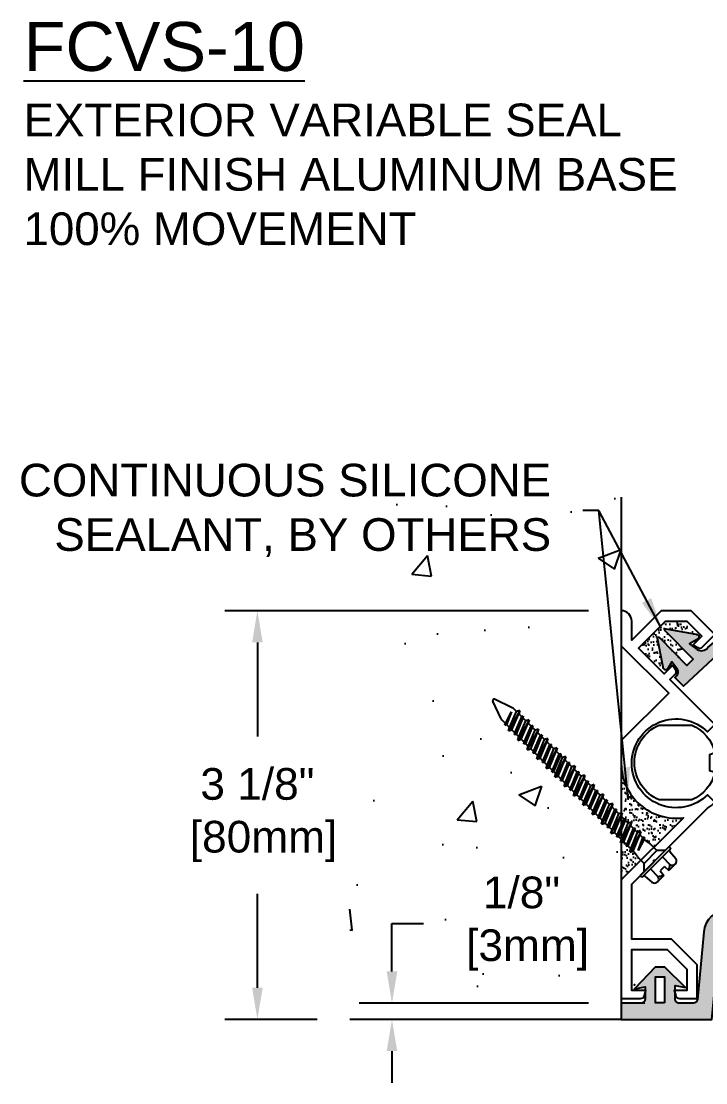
# Model space of a CAD drawing. Header units: inches. Extents: x -1.3 to 17.8, y 0.7 to 9.3.
# Drawn here: x -1.32 to 3.92, y 1.21 to 9.34 of the extents above; entities that cross this region are included whole.
import ezdxf

# ---------------------------------------------------------------- set-up
doc = ezdxf.new("R2010")
doc.units = ezdxf.units.IN
doc.header["$MEASUREMENT"] = 0
for name, color, linetype in [('Anchors', 4, 'Continuous'), ('Conditions', 1, 'Continuous'), ('Dimensions', 3, 'Continuous'), ('Fillers', 2, 'Continuous'), ('Metals', 7, 'Continuous'), ('Text', 2, 'Continuous')]:
    doc.layers.add(name, color=color, linetype=linetype)
doc.styles.add('Arial', font='arial.ttf')
doc.dimstyles.new('Arial', dxfattribs={"dimtxt": 0.2425, "dimasz": 0.2425, "dimexe": 0.25, "dimexo": 0.25, "dimgap": 0.2425, "dimtad": 0, "dimtih": 1, "dimtoh": 1, "dimdec": 4, "dimzin": 0, "dimdsep": 46, "dimlunit": 4, "dimtxsty": 'Arial', "dimcen": 0.09, "dimadec": 0, "dimazin": 0, "dimtfac": 1, "dimtdec": 4, "dimtofl": 0, "dimtmove": 0, "dimatfit": 3, "dimfxl": 0, "dimfrac": 2, "dimtolj": 1, "dimtzin": 0, "dimarcsym": 0})

# ---------------------------------------------------------------- blocks, each defined once
blk = doc.blocks.new('*D3')
at = {"layer": 'Defpoints', "color": 0}
for p in [(3.2724, 1.8198), (1.5168, 1.6948), (3.2724, 1.6948)]:
    blk.add_point(p, dxfattribs=at)
at = {"layer": 'Dimensions', "color": 0, "lineweight": -2}
for p, q in [((1.5168, 2.0623), (1.5168, 2.4289)), ((1.5168, 2.4289), (1.7593, 2.4289)), ((3.0224, 1.8198), (1.2668, 1.8198)), ((3.0224, 1.6948), (1.2668, 1.6948)), ((1.5168, 1.4523), (1.5168, 1.2098))]:
    blk.add_line(p, q, dxfattribs=at)
at = {"layer": 'Dimensions', "color": 0}
for points in [[(1.4764, 2.0623), (1.5572, 2.0623), (1.5168, 1.8198)], [(1.4764, 1.4523), (1.5572, 1.4523), (1.5168, 1.6948)]]:
    blk.add_solid(points, dxfattribs=at)
at = {"layer": 'Dimensions', "color": 0, "insert": (2.5084, 2.4289), "char_height": 0.2425, "attachment_point": 5, "style": 'Arial'}
blk.add_mtext('\\A1;1/8"\\P [3mm]', dxfattribs=at)
blk = doc.blocks.new('*D4')
at = {"layer": 'Defpoints', "color": 0}
for p in [(3.2724, 4.8248), (0.4865, 1.6948), (1.1949, 1.6948)]:
    blk.add_point(p, dxfattribs=at)
at = {"layer": 'Dimensions', "color": 0, "lineweight": -2}
for p, q in [((3.0224, 4.8248), (0.2365, 4.8248)), ((0.4865, 4.5823), (0.4865, 3.8618)), ((0.4865, 1.9373), (0.4865, 2.6577)), ((0.9449, 1.6948), (0.2365, 1.6948))]:
    blk.add_line(p, q, dxfattribs=at)
at = {"layer": 'Dimensions', "color": 0}
for points in [[(0.4461, 4.5823), (0.527, 4.5823), (0.4865, 4.8248)], [(0.4461, 1.9373), (0.527, 1.9373), (0.4865, 1.6948)]]:
    blk.add_solid(points, dxfattribs=at)
at = {"layer": 'Dimensions', "color": 0, "insert": (0.4865, 3.2598), "char_height": 0.2425, "attachment_point": 5, "style": 'Arial'}
blk.add_mtext('\\A1;3 1/8"\\P [80mm]', dxfattribs=at)
blk = doc.blocks.new('RAL5')
blk.add_lwpolyline([(0.7175, 2.0978), (0.3724, 2.4429), (0.411, 2.4815, 0.339454), (0.416, 2.5189), (0.3958, 2.5539), (0.3286, 2.4867), (0.1314, 2.6839), (0.3376, 2.89), (0.5023, 2.89), (0.6171, 2.7752), (0.5499, 2.708), (0.5849, 2.6878, 0.339454), (0.6223, 2.6928), (0.7175, 2.788), (0.5355, 2.97), (0.3044, 2.97), (0.08, 2.7456), (0.08, 2.8905, 0.414214), (0.0005, 2.97), (0, 2.97), (0, 2.7022), (0.3634, 2.3388), (0, 1.9755), (0, 1.7977, 0.450829), (0.4753, 1.385), (0, 0.9098), (0, 0), (0.1476, 0, 0.339454), (0.1775, 0.023), (0.188, 0.062), (0.08, 0.062), (0.08, 0.375), (0.3503, 0.375), (0.501, 0.2243), (0.501, 0.062), (0.406, 0.062), (0.4165, 0.023, 0.339454), (0.4464, 0), (0.581, 0), (0.581, 0.2575), (0.3835, 0.455), (0.08, 0.455), (0.08, 0.8766), (0.2486, 1.0452), (0.2486, 1.0594), (0.2628, 1.0594), (0.6603, 1.4569, 0.044547), (0.7175, 1.5049), (0.6608, 1.5614, -2.420133), (0.6608, 2.0414), (0.7175, 2.0978)], format="xyb")
at = {"color": 0, "linetype": 'ByBlock'}
blk.add_point((0.102, 0.105), dxfattribs=at)
blk.add_point((0.102, 0.105), dxfattribs=at)
blk.add_point((0.102, 0.105), dxfattribs=at)
blk = doc.blocks.new('Th316134')
for p, q in [((-0.0968, 1.8775), (-0.0272, 1.8775)), ((-0.0233, 1.8325), (-0.0272, 1.8775)), ((0.0232, 1.8325), (0.0272, 1.8775)), ((0.0272, 1.8775), (0.0967, 1.8775)), ((-0.1352, 1.779), (-0.129, 1.8501)), ((-0.0645, 1.7688), (-0.0645, 1.8501)), ((-0.0233, 1.8325), (0.0232, 1.8325)), ((0.0645, 1.7688), (0.0645, 1.8501)), ((0.1352, 1.779), (0.129, 1.8501)), ((-0.1568, 1.75), (-0.1568, 1.7688)), ((-0.1568, 1.7688), (0.1567, 1.7688)), ((-0.1568, 1.75), (0.1567, 1.75)), ((-0.1148, 1.75), (-0.0698, 1.705)), ((0.1148, 1.75), (0.0697, 1.705)), ((0.1567, 1.7688), (0.1567, 1.75)), ((-0.0698, 1.705), (-0.0698, 1.6379)), ((-0.0698, 1.705), (0.0697, 1.705)), ((-0.0687, 1.6283), (-0.0633, 1.6023)), ((0.0687, 1.6283), (0.0633, 1.6023)), ((0.0697, 1.705), (0.0697, 1.6379)), ((-0.0863, 1.5156), (0.0862, 1.5664)), ((-0.0737, 1.5664), (0.0321, 1.6029)), ((-0.0737, 1.5664), (-0.0623, 1.5726)), ((-0.0737, 1.5664), (-0.0623, 1.5602)), ((-0.0623, 1.5726), (0.0321, 1.6029)), ((0.0321, 1.6029), (-0.0623, 1.5602)), ((-0.0623, 1.5927), (-0.0623, 1.5726)), ((0.0623, 1.5793), (-0.0623, 1.5285)), ((-0.0623, 1.5602), (-0.0623, 1.5285)), ((0.0623, 1.5535), (-0.0623, 1.5027)), ((0.0623, 1.5927), (0.0623, 1.5793)), ((0.0862, 1.5664), (0.0623, 1.5793)), ((0.0862, 1.5664), (0.0623, 1.5535)), ((0.0623, 1.5535), (0.0623, 1.5218)), ((-0.0863, 1.5156), (-0.0623, 1.5285)), ((-0.0863, 1.5156), (-0.0623, 1.5027)), ((-0.0863, 1.4141), (0.0862, 1.4648)), ((-0.0737, 1.4648), (0.0737, 1.5156)), ((-0.0737, 1.4648), (-0.0623, 1.471)), ((-0.0737, 1.4648), (-0.0623, 1.4587)), ((-0.0623, 1.471), (0.0623, 1.5218)), ((0.0623, 1.5095), (-0.0623, 1.4587)), ((-0.0623, 1.5027), (-0.0623, 1.471)), ((0.0623, 1.4778), (-0.0623, 1.427)), ((0.0737, 1.5156), (0.0623, 1.5218)), ((0.0737, 1.5156), (0.0623, 1.5095)), ((0.0623, 1.5095), (0.0623, 1.4778)), ((0.0862, 1.4648), (0.0623, 1.4778)), ((0.0862, 1.4648), (0.0623, 1.4519)), ((-0.0863, 1.4141), (-0.0623, 1.427)), ((-0.0863, 1.4141), (-0.0623, 1.4011)), ((-0.0737, 1.3633), (0.0737, 1.4141)), ((-0.0623, 1.4587), (-0.0623, 1.427)), ((0.0623, 1.4519), (-0.0623, 1.4011)), ((-0.0623, 1.3694), (0.0623, 1.4202)), ((0.0623, 1.4079), (-0.0623, 1.3571)), ((-0.0623, 1.4011), (-0.0623, 1.3694)), ((0.0623, 1.4519), (0.0623, 1.4202)), ((0.0737, 1.4141), (0.0623, 1.4202)), ((0.0737, 1.4141), (0.0623, 1.4079)), ((0.0623, 1.4079), (0.0623, 1.3762)), ((-0.0863, 1.3125), (0.0862, 1.3633)), ((-0.0863, 1.3125), (-0.0623, 1.3254)), ((-0.0863, 1.3125), (-0.0623, 1.2996)), ((-0.0737, 1.3633), (-0.0623, 1.3694)), ((-0.0737, 1.3633), (-0.0623, 1.3571)), ((-0.0737, 1.2617), (0.0737, 1.3125)), ((0.0623, 1.3762), (-0.0623, 1.3254)), ((-0.0623, 1.3571), (-0.0623, 1.3254)), ((0.0623, 1.3504), (-0.0623, 1.2996)), ((-0.0623, 1.2679), (0.0623, 1.3187)), ((0.0623, 1.3063), (-0.0623, 1.2556)), ((0.0862, 1.3633), (0.0623, 1.3762)), ((0.0862, 1.3633), (0.0623, 1.3504)), ((0.0623, 1.3504), (0.0623, 1.3187)), ((0.0737, 1.3125), (0.0623, 1.3187)), ((0.0737, 1.3125), (0.0623, 1.3063)), ((0.0623, 1.3063), (0.0623, 1.2746)), ((-0.0863, 1.2109), (0.0862, 1.2617)), ((-0.0863, 1.2109), (-0.0623, 1.2239)), ((-0.0737, 1.2617), (-0.0623, 1.2679)), ((-0.0737, 1.2617), (-0.0623, 1.2556)), ((-0.0623, 1.2996), (-0.0623, 1.2679)), ((0.0623, 1.2746), (-0.0623, 1.2239)), ((-0.0623, 1.2556), (-0.0623, 1.2239)), ((0.0623, 1.2488), (-0.0623, 1.198)), ((0.0862, 1.2617), (0.0623, 1.2746)), ((0.0862, 1.2617), (0.0623, 1.2488)), ((0.0623, 1.2488), (0.0623, 1.2171)), ((-0.0863, 1.2109), (-0.0623, 1.198)), ((-0.0863, 1.1094), (0.0862, 1.1602)), ((-0.0737, 1.1602), (0.0737, 1.2109)), ((-0.0737, 1.1602), (-0.0623, 1.1663)), ((-0.0737, 1.1602), (-0.0623, 1.154)), ((-0.0623, 1.1663), (0.0623, 1.2171)), ((0.0623, 1.2048), (-0.0623, 1.154)), ((-0.0623, 1.198), (-0.0623, 1.1663)), ((0.0623, 1.1731), (-0.0623, 1.1223)), ((-0.0623, 1.154), (-0.0623, 1.1223)), ((0.0623, 1.1472), (-0.0623, 1.0965)), ((0.0737, 1.2109), (0.0623, 1.2171)), ((0.0737, 1.2109), (0.0623, 1.2048)), ((0.0623, 1.2048), (0.0623, 1.1731)), ((0.0862, 1.1602), (0.0623, 1.1731)), ((0.0862, 1.1602), (0.0623, 1.1472)), ((0.0623, 1.1472), (0.0623, 1.1155)), ((-0.0863, 1.1094), (-0.0623, 1.1223)), ((-0.0863, 1.1094), (-0.0623, 1.0965)), ((-0.0863, 1.0078), (0.0862, 1.0586)), ((-0.0737, 1.0586), (0.0737, 1.1094)), ((-0.0737, 1.0586), (-0.0623, 1.0648)), ((-0.0737, 1.0586), (-0.0623, 1.0524)), ((-0.0623, 1.0648), (0.0623, 1.1155)), ((0.0623, 1.1032), (-0.0623, 1.0524)), ((-0.0623, 1.0965), (-0.0623, 1.0648)), ((0.0623, 1.0715), (-0.0623, 1.0207)), ((0.0737, 1.1094), (0.0623, 1.1155)), ((0.0737, 1.1094), (0.0623, 1.1032)), ((0.0623, 1.1032), (0.0623, 1.0715)), ((0.0862, 1.0586), (0.0623, 1.0715)), ((0.0862, 1.0586), (0.0623, 1.0457)), ((-0.0863, 1.0078), (-0.0623, 1.0207)), ((-0.0863, 1.0078), (-0.0623, 0.9949)), ((-0.0737, 0.957), (0.0737, 1.0078)), ((-0.0623, 1.0524), (-0.0623, 1.0207)), ((0.0623, 1.0457), (-0.0623, 0.9949)), ((-0.0623, 0.9632), (0.0623, 1.014)), ((0.0623, 1.0016), (-0.0623, 0.9509)), ((-0.0623, 0.9949), (-0.0623, 0.9632)), ((0.0623, 1.0457), (0.0623, 1.014)), ((0.0737, 1.0078), (0.0623, 1.014)), ((0.0737, 1.0078), (0.0623, 1.0016)), ((0.0623, 1.0016), (0.0623, 0.97)), ((-0.0863, 0.9063), (0.0862, 0.957)), ((-0.0863, 0.9063), (-0.0623, 0.9192)), ((-0.0863, 0.9063), (-0.0623, 0.8933)), ((-0.0737, 0.957), (-0.0623, 0.9632)), ((-0.0737, 0.957), (-0.0623, 0.9509)), ((-0.0737, 0.8555), (0.0737, 0.9063)), ((0.0623, 0.97), (-0.0623, 0.9192)), ((-0.0623, 0.9509), (-0.0623, 0.9192)), ((0.0623, 0.9441), (-0.0623, 0.8933)), ((-0.0623, 0.8616), (0.0623, 0.9124)), ((0.0623, 0.9001), (-0.0623, 0.8493)), ((0.0862, 0.957), (0.0623, 0.97)), ((0.0862, 0.957), (0.0623, 0.9441)), ((0.0623, 0.9441), (0.0623, 0.9124)), ((0.0737, 0.9063), (0.0623, 0.9124)), ((0.0737, 0.9063), (0.0623, 0.9001)), ((0.0623, 0.9001), (0.0623, 0.8684)), ((-0.0863, 0.8047), (0.0862, 0.8555)), ((-0.0863, 0.8047), (-0.0623, 0.8176)), ((-0.0737, 0.8555), (-0.0623, 0.8616)), ((-0.0737, 0.8555), (-0.0623, 0.8493)), ((-0.0623, 0.8933), (-0.0623, 0.8616)), ((0.0623, 0.8684), (-0.0623, 0.8176)), ((-0.0623, 0.8493), (-0.0623, 0.8176)), ((0.0623, 0.8425), (-0.0623, 0.7918)), ((0.0862, 0.8555), (0.0623, 0.8684)), ((0.0862, 0.8555), (0.0623, 0.8425)), ((0.0623, 0.8425), (0.0623, 0.8109)), ((-0.0863, 0.8047), (-0.0623, 0.7918)), ((-0.0863, 0.7031), (0.0862, 0.7539)), ((-0.0737, 0.7539), (0.0737, 0.8047)), ((-0.0737, 0.7539), (-0.0623, 0.7601)), ((-0.0737, 0.7539), (-0.0623, 0.7477)), ((-0.0623, 0.7601), (0.0623, 0.8109)), ((0.0623, 0.7985), (-0.0623, 0.7477)), ((-0.0623, 0.7918), (-0.0623, 0.7601)), ((0.0623, 0.7668), (-0.0623, 0.716)), ((-0.0623, 0.7477), (-0.0623, 0.716)), ((0.0623, 0.741), (-0.0623, 0.6902)), ((0.0737, 0.8047), (0.0623, 0.8109)), ((0.0737, 0.8047), (0.0623, 0.7985)), ((0.0623, 0.7985), (0.0623, 0.7668)), ((0.0862, 0.7539), (0.0623, 0.7668)), ((0.0862, 0.7539), (0.0623, 0.741)), ((0.0623, 0.7488), (0.0623, 0.7171)), ((-0.0863, 0.7031), (-0.0623, 0.716)), ((-0.0863, 0.7031), (-0.0623, 0.6902)), ((-0.0863, 0.6094), (0.0862, 0.6602)), ((-0.0737, 0.6602), (0.0737, 0.7109)), ((-0.0737, 0.6602), (-0.0623, 0.6663)), ((-0.0737, 0.6602), (-0.0623, 0.654)), ((-0.0623, 0.6663), (0.0623, 0.7171)), ((0.0623, 0.7048), (-0.0623, 0.654)), ((-0.0623, 0.698), (-0.0623, 0.6663)), ((0.0623, 0.6731), (-0.0623, 0.6223)), ((-0.0623, 0.654), (-0.0623, 0.6223)), ((0.0737, 0.7109), (0.0623, 0.7171)), ((0.0737, 0.7109), (0.0623, 0.7048)), ((0.0623, 0.7048), (0.0623, 0.6731)), ((0.0862, 0.6602), (0.0623, 0.6731)), ((0.0862, 0.6602), (0.0623, 0.6472)), ((-0.0863, 0.6094), (-0.0623, 0.6223)), ((-0.0863, 0.6094), (-0.0623, 0.5965)), ((-0.0737, 0.5586), (0.0737, 0.6094)), ((0.0623, 0.6472), (-0.0623, 0.5965)), ((-0.0623, 0.5648), (0.0623, 0.6155)), ((0.0623, 0.6032), (-0.0623, 0.5524)), ((-0.0623, 0.5965), (-0.0623, 0.5648)), ((0.0623, 0.5715), (-0.0623, 0.5207)), ((0.0623, 0.6472), (0.0623, 0.6155)), ((0.0737, 0.6094), (0.0623, 0.6155)), ((0.0737, 0.6094), (0.0623, 0.6032)), ((0.0623, 0.6032), (0.0623, 0.5715)), ((0.0862, 0.5586), (0.0623, 0.5715)), ((-0.0863, 0.5078), (0.0862, 0.5586)), ((-0.0863, 0.5078), (-0.0623, 0.5207)), ((-0.0863, 0.5078), (-0.0623, 0.4949)), ((-0.0737, 0.5586), (-0.0623, 0.5648)), ((-0.0737, 0.5586), (-0.0623, 0.5524)), ((-0.0737, 0.457), (0.0737, 0.5078)), ((-0.0623, 0.5524), (-0.0623, 0.5207)), ((0.0623, 0.5457), (-0.0623, 0.4949)), ((-0.0623, 0.4632), (0.0623, 0.514)), ((0.0623, 0.5016), (-0.0623, 0.4509)), ((-0.0623, 0.4949), (-0.0623, 0.4632)), ((0.0862, 0.5586), (0.0623, 0.5457)), ((0.0623, 0.5457), (0.0623, 0.514)), ((0.0737, 0.5078), (0.0623, 0.514)), ((0.0737, 0.5078), (0.0623, 0.5016)), ((0.0623, 0.5016), (0.0623, 0.47)), ((-0.0863, 0.4063), (0.0862, 0.457)), ((-0.0863, 0.4063), (-0.0623, 0.4192)), ((-0.0737, 0.457), (-0.0623, 0.4632)), ((-0.0737, 0.457), (-0.0623, 0.4509)), ((0.0623, 0.47), (-0.0623, 0.4192)), ((-0.0623, 0.4509), (-0.0623, 0.4192)), ((0.0623, 0.4441), (-0.0623, 0.3933)), ((-0.0623, 0.3616), (0.0623, 0.4124)), ((0.0862, 0.457), (0.0623, 0.47)), ((0.0862, 0.457), (0.0623, 0.4441)), ((0.0623, 0.4441), (0.0623, 0.4124)), ((0.0737, 0.4063), (0.0623, 0.4124)), ((-0.0863, 0.4063), (-0.0623, 0.3933)), ((-0.0863, 0.3047), (0.0862, 0.3555)), ((-0.0737, 0.3555), (0.0737, 0.4063)), ((-0.0737, 0.3555), (-0.0623, 0.3616)), ((-0.0737, 0.3555), (-0.0623, 0.3493)), ((0.0623, 0.4001), (-0.0623, 0.3493)), ((-0.0623, 0.3933), (-0.0623, 0.3616)), ((0.0623, 0.3684), (-0.0623, 0.3176)), ((-0.0623, 0.3493), (-0.0623, 0.3176)), ((0.0623, 0.3425), (-0.0623, 0.2918)), ((0.0737, 0.4063), (0.0623, 0.4001)), ((0.0623, 0.4001), (0.0623, 0.3684)), ((0.0862, 0.3555), (0.0623, 0.3684)), ((0.0862, 0.3555), (0.0623, 0.3425)), ((0.0623, 0.3425), (0.0623, 0.3109)), ((-0.0863, 0.3047), (-0.0623, 0.3176)), ((-0.0863, 0.3047), (-0.0623, 0.2918)), ((-0.0863, 0.2031), (0.0862, 0.2539)), ((-0.0737, 0.2539), (0.0737, 0.3047)), ((-0.0737, 0.2539), (-0.0623, 0.2601)), ((-0.0737, 0.2539), (-0.0623, 0.2477)), ((-0.0623, 0.2601), (0.0623, 0.3109)), ((0.0623, 0.2985), (-0.0623, 0.2477)), ((-0.0623, 0.2918), (-0.0623, 0.2601)), ((0.0623, 0.2668), (-0.0623, 0.216)), ((-0.0623, 0.2477), (-0.0623, 0.216)), ((0.0737, 0.3047), (0.0623, 0.3109)), ((0.0737, 0.3047), (0.0623, 0.2985)), ((0.0623, 0.2985), (0.0623, 0.2668)), ((0.0862, 0.2539), (0.0623, 0.2668)), ((0.0862, 0.2539), (0.0623, 0.241)), ((-0.0863, 0.2031), (-0.0623, 0.216)), ((-0.0863, 0.2031), (-0.0623, 0.1902)), ((0.0623, 0.241), (-0.0623, 0.1902)), ((-0.0623, 0.1902), (-0.0623, 0.1643)), ((-0.0335, 0.1662), (0.0623, 0.2093)), ((-0.0335, 0.1662), (0.0737, 0.2031)), ((0.0623, 0.197), (-0.0335, 0.1662)), ((0.0623, 0.241), (0.0623, 0.2093)), ((0.0737, 0.2031), (0.0623, 0.2093)), ((0.0737, 0.2031), (0.0623, 0.197)), ((0.0623, 0.197), (0.0623, 0.1643)), ((-0.0596, 0.149), (-0.0096, 0.0062)), ((0.0596, 0.149), (0.0096, 0.0062))]:
    blk.add_line(p, q)
for centre, radius, start, end in [((-0.0968, 1.8448), 0.0327, 9.28497, 170.71503), ((0, 1.7879), 0.0896, 107.42152, 136.04074), ((0, 1.7879), 0.0896, 43.95926, 72.57848), ((0.0967, 1.8448), 0.0327, 9.28497, 170.71503), ((-0.1464, 1.78), 0.0112, 270, 355), ((0.1464, 1.78), 0.0112, 185, 270), ((-0.0233, 1.6379), 0.0465, 180, 191.9357), ((0.0232, 1.6379), 0.0465, 348.0643, 0), ((-0.1088, 1.5927), 0.0465, 0, 11.9357), ((0.1088, 1.5927), 0.0465, 168.0643, 180), ((-0.0158, 0.1643), 0.0465, 180, 199.30575), ((0.0158, 0.1643), 0.0465, 340.69425, 0), ((0, 0.0106), 0.0106, 204.10008, 335.89992)]:
    blk.add_arc(centre, radius, start, end)
blk = doc.blocks.new('VS500')
h = blk.add_hatch(color=256)
h.paths.add_polyline_path([(11.8858, 2.2812), (11.8365, 2.7998, 0.385484), (11.6505, 2.9683), (11.4963, 2.9683, 0.385484), (11.3102, 2.7998), (11.2609, 2.2812, -0.386724), (11.23, 2.2531), (10.8432, 2.2531, -0.386724), (10.8124, 2.2812), (10.7642, 2.7884, 0.416187), (10.5936, 2.9683), (10.4228, 2.9683, 0.385484), (10.2367, 2.7998), (10.1874, 2.2812, -0.386724), (10.1566, 2.2531), (10.0552, 2.2531), (10.0552, 2.6151), (9.8712, 2.6151), (9.8712, 2.2531), (9.7698, 2.2531, -0.386724), (9.7389, 2.2812), (9.6896, 2.7998, 0.385484), (9.5035, 2.9683), (9.3547, 2.9683, 0.385484), (9.1686, 2.7998), (9.1193, 2.2812, -0.386724), (9.0885, 2.2531), (8.9797, 2.2531, -0.414214), (8.9487, 2.2841), (8.9487, 2.3881), (9.0287, 2.3731), (8.8712, 2.5281), (8.7962, 2.5281), (8.6387, 2.3631), (8.7187, 2.3781), (8.7187, 2.2841, -0.414214), (8.6877, 2.2531), (8.5367, 2.2531), (8.5367, 2.1281), (9.2303, 2.1281), (9.2929, 2.7867, -0.388879), (9.3547, 2.8433), (9.5035, 2.8433, -0.388879), (9.5653, 2.7867), (9.6279, 2.1281), (10.2985, 2.1281), (10.3611, 2.7867, -0.388879), (10.4228, 2.8433), (10.5873, 2.8433, -0.469009), (10.6388, 2.7867), (10.7014, 2.1281), (11.3719, 2.1281), (11.4345, 2.7867, -0.388879), (11.4963, 2.8433), (11.6505, 2.8433, -0.388879), (11.7122, 2.7867), (11.7748, 2.1281), (12.4454, 2.1281), (12.508, 2.7867, -0.388879), (12.5697, 2.8433), (12.7186, 2.8433, -0.388879), (12.7803, 2.7867), (12.8429, 2.1281), (13.5366, 2.1281), (13.5366, 2.2531), (13.3856, 2.2531, -0.414214), (13.3546, 2.2841), (13.3546, 2.3781), (13.4346, 2.3631), (13.2771, 2.5281), (13.2021, 2.5281), (13.0446, 2.3731), (13.1246, 2.3881), (13.1246, 2.2841, -0.414214), (13.0936, 2.2531), (12.9848, 2.2531, -0.386724), (12.954, 2.2812), (12.9047, 2.7998, 0.385484), (12.7186, 2.9683), (12.5697, 2.9683, 0.385484), (12.3837, 2.7998), (12.3344, 2.2812, -0.386724), (12.3035, 2.2531), (12.2016, 2.2531), (12.2016, 2.6151), (12.0176, 2.6151), (12.0176, 2.2531), (11.9367, 2.2531, -0.277705)])
h.paths.add_polyline_path([(12.0796, 2.2546), (12.0796, 2.5546), (12.1396, 2.5546), (12.1396, 2.2546)], flags=16)
h.paths.add_polyline_path([(13.2046, 2.2548), (13.2046, 2.4548), (13.2746, 2.4548), (13.2746, 2.2548)], flags=16)
h.paths.add_polyline_path([(9.9932, 2.2521), (9.9332, 2.2521), (9.9332, 2.5521), (9.9932, 2.5521)], flags=16)
h.paths.add_polyline_path([(8.8687, 2.2543), (8.7987, 2.2543), (8.7987, 2.4543), (8.8687, 2.4543)], flags=16)
at = {"color": 0}
blk.add_lwpolyline([(10.5917, 2.9683), (10.4228, 2.9683, 0.387964), (10.2366, 2.7982), (10.1874, 2.2812, -0.386724), (10.1566, 2.2531), (10.0552, 2.2531), (10.0552, 2.6151), (9.8712, 2.6151), (9.8712, 2.2531), (9.7698, 2.2531, -0.386724), (9.7389, 2.2812), (9.6898, 2.7982, 0.387964), (9.5035, 2.9683), (9.3547, 2.9683, 0.387964), (9.1685, 2.7982), (9.1193, 2.2812, -0.386724), (9.0885, 2.2531), (8.9797, 2.2531, -0.414214), (8.9487, 2.2841), (8.9487, 2.3881), (9.0287, 2.3731), (8.8712, 2.5281), (8.7962, 2.5281), (8.6387, 2.3631), (8.7187, 2.3781), (8.7187, 2.2841, -0.414214), (8.6877, 2.2531), (8.5367, 2.2531), (8.5367, 2.1281), (9.2303, 2.1281), (9.2929, 2.7867, -0.388879), (9.3547, 2.8433), (9.5035, 2.8433, -0.388879), (9.5653, 2.7867), (9.6279, 2.1281), (10.2985, 2.1281), (10.3611, 2.7867, -0.388879), (10.4228, 2.8433), (10.5917, 2.8433, -0.442581), (10.6388, 2.7867), (10.7014, 2.1281), (11.3719, 2.1281), (11.4345, 2.7867, -0.388879), (11.4963, 2.8433), (11.6505, 2.8433, -0.388879), (11.7122, 2.7867), (11.7748, 2.1281), (12.4454, 2.1281), (12.508, 2.7867, -0.388879), (12.5697, 2.8433), (12.7186, 2.8433, -0.388879), (12.7803, 2.7867), (12.8429, 2.1281), (13.5366, 2.1281), (13.5366, 2.2531), (13.3856, 2.2531, -0.414214), (13.3546, 2.2841), (13.3546, 2.3781), (13.4346, 2.3631), (13.2771, 2.5281), (13.2021, 2.5281), (13.0446, 2.3731), (13.1246, 2.3881), (13.1246, 2.2841, -0.414214), (13.0936, 2.2531), (12.9848, 2.2531, -0.386724), (12.954, 2.2812), (12.9048, 2.7982, 0.387964), (12.7186, 2.9683), (12.5697, 2.9683, 0.387964), (12.3835, 2.7982), (12.3344, 2.2812, -0.386724), (12.3035, 2.2531), (12.2016, 2.2531), (12.2016, 2.6151), (12.0176, 2.6151), (12.0176, 2.2531), (11.9367, 2.2531, -0.277705), (11.8858, 2.2812), (11.8367, 2.7982, 0.387964), (11.6505, 2.9683), (11.4963, 2.9683, 0.387964), (11.31, 2.7982), (11.2609, 2.2812, -0.386724), (11.23, 2.2531), (10.8432, 2.2531, -0.386724), (10.8124, 2.2812), (10.7642, 2.7884, 0.410211), (10.5972, 2.9682)], format="xyb", dxfattribs=at)
for points in [[(9.9932, 2.2521), (9.9332, 2.2521), (9.9332, 2.5521), (9.9932, 2.5521)], [(12.1396, 2.2546), (12.0796, 2.2546), (12.0796, 2.5546), (12.1396, 2.5546)], [(8.8687, 2.2543), (8.7987, 2.2543), (8.7987, 2.4543), (8.8687, 2.4543)], [(13.2746, 2.2548), (13.2046, 2.2548), (13.2046, 2.4548), (13.2746, 2.4548)]]:
    blk.add_lwpolyline(points, close=True)
blk = doc.blocks.new('SB22-MOD')
blk.add_lwpolyline([(3.9901, 3.5877, -0.233897), (3.8116, 3.3757), (3.5616, 3.3757, -0.654654), (3.5616, 3.9485), (3.8116, 3.9485, -0.233897), (3.9901, 3.7364), (3.9491, 3.7221), (3.9491, 3.6021)], format="xyb", close=True)
blk = doc.blocks.new('bs1200')
at = {"layer": 'Fillers'}
blk.add_hatch(color=256, dxfattribs=at).paths.add_polyline_path([(5.8849, 6.5386, 0.947333), (5.5449, 6.5386), (5.3559, 5.3554, -0.871953), (5.1559, 5.3554), (4.7964, 6.1845, 0.947783), (4.4564, 6.1845), (4.153, 4.765, -0.131789), (4.1098, 4.6876), (3.9342, 4.542, -0.423685), (3.8495, 4.5312), (3.7957, 4.5707), (3.8613, 4.6103, 0.699658), (3.8455, 4.6444), (3.6138, 4.6871, 0.637589), (3.6076, 4.6701), (3.8233, 4.4544), (3.7738, 4.4049), (3.5661, 4.6193, 0.67662), (3.549, 4.612), (3.5935, 4.3926, 0.684825), (3.6276, 4.3775), (3.6588, 4.4334), (3.704, 4.3735, -0.379281), (3.6953, 4.3264), (3.6818, 4.313), (3.7477, 4.2472), (4.1573, 4.6266, 0.203722), (4.2185, 4.7446), (4.5264, 6.1845, -0.914565), (4.7264, 6.1845), (5.0859, 5.3554, 0.933945), (5.4259, 5.3554), (5.6149, 6.5386, -0.894712), (5.8149, 6.5386), (6.186, 5.6841, 0.956113), (6.526, 5.6841), (6.5727, 6.8672, -0.859612), (6.7727, 6.8672), (7.0552, 6.1199, 0.901093), (7.3952, 6.1199), (7.6427, 7.2706, -0.930224), (7.8427, 7.2706), (8.1081, 6.1056, 0.874272), (8.4469, 6.1056), (8.7022, 7.2706, -0.930224), (8.9022, 7.2706), (9.1497, 6.1199, 0.901093), (9.4897, 6.1199), (9.7722, 6.8672, -0.859612), (9.9722, 6.8672), (9.9186, 5.9349, 0.956113), (10.2586, 5.9349), (10.5615, 6.5088, -0.894712), (10.7615, 6.5088), (11.1253, 5.2002, 0.933945), (11.4653, 5.2002), (11.8185, 6.1845, -0.914565), (12.0185, 6.1845), (12.3364, 4.7446, 0.200766), (12.3962, 4.6278), (12.8251, 4.2693), (12.8746, 4.3205), (12.8611, 4.3339, -0.379282), (12.8524, 4.381), (12.8976, 4.4409), (12.9318, 4.3705, 0.684825), (12.9659, 4.3856), (13.0074, 4.6195, 0.67662), (12.9903, 4.6268), (12.7826, 4.4124), (12.7331, 4.4619), (12.9488, 4.6618, 0.637589), (12.9426, 4.6788), (12.7146, 4.6379, 0.699658), (12.6987, 4.6038), (12.7599, 4.5696), (12.6858, 4.5173, -0.211044), (12.6137, 4.5517), (12.4452, 4.6876, -0.233781), (12.4019, 4.765), (12.0885, 6.1845, 0.947783), (11.7485, 6.1845), (11.3953, 5.2002, -0.871953), (11.1953, 5.2002), (10.8315, 6.5088, 0.947333), (10.4915, 6.5088), (10.1886, 5.9349, -0.861922), (9.9886, 5.9349), (10.0422, 6.8672, 0.937913), (9.7022, 6.8672), (9.4197, 6.1199, -0.854277), (9.2197, 6.1199), (8.9722, 7.2706, 0.932267), (8.6322, 7.2706), (8.3775, 6.1199, -0.881008), (8.1775, 6.1199), (7.9127, 7.2706, 0.932267), (7.5727, 7.2706), (7.3252, 6.1199, -0.854277), (7.1252, 6.1199), (6.8427, 6.8672, 0.937913), (6.5027, 6.8672), (6.456, 5.6841, -0.861922), (6.256, 5.6841)])
blk.add_lwpolyline([(3.6953, 4.3264, 0.379282), (3.704, 4.3735), (3.6588, 4.4334), (3.6276, 4.3775, -0.684825), (3.5935, 4.3926), (3.549, 4.612, -0.67662), (3.5661, 4.6193), (3.7738, 4.4049), (3.8233, 4.4544), (3.6076, 4.6701, -0.637589), (3.6138, 4.6871), (3.8455, 4.6444, -0.699658), (3.8613, 4.6103), (3.7957, 4.5707), (3.8534, 4.5284, 0.400335), (3.9342, 4.542), (4.1098, 4.6876, 0.131789), (4.153, 4.765), (4.4564, 6.1845, -0.947783), (4.7964, 6.1845), (5.1559, 5.3554, 0.871953), (5.3559, 5.3554), (5.5449, 6.5386, -0.947333), (5.8849, 6.5386), (6.256, 5.6841, 0.861922), (6.456, 5.6841), (6.5027, 6.8672, -0.937913), (6.8427, 6.8672), (7.1252, 6.1199, 0.854277), (7.3252, 6.1199), (7.5727, 7.2706, -0.932267), (7.9127, 7.2706), (8.1775, 6.1199, 0.881008), (8.3775, 6.1199), (8.6322, 7.2706, -0.932267), (8.9722, 7.2706), (9.2197, 6.1199, 0.854277), (9.4197, 6.1199), (9.7022, 6.8672, -0.937913), (10.0422, 6.8672), (9.9886, 5.9349, 0.861922), (10.1886, 5.9349), (10.4915, 6.5088, -0.947333), (10.8315, 6.5088), (11.1953, 5.2002, 0.871953), (11.3953, 5.2002), (11.7485, 6.1845, -0.947783), (12.0885, 6.1845), (12.4019, 4.765, 0.233781), (12.4452, 4.6876), (12.6137, 4.5517, 0.211044), (12.6858, 4.5173), (12.7599, 4.5696), (12.6987, 4.6038, -0.699658), (12.7146, 4.6379), (12.9426, 4.6788, -0.637589), (12.9488, 4.6618), (12.7331, 4.4619), (12.7826, 4.4124), (12.9903, 4.6268, -0.67662), (13.0074, 4.6195), (12.9659, 4.3856, -0.684825), (12.9318, 4.3705), (12.8976, 4.4409), (12.8524, 4.381, 0.379282), (12.8611, 4.3339), (12.8746, 4.3205), (12.8251, 4.2693), (12.3977, 4.6266, -0.203722), (12.3364, 4.7446), (12.0185, 6.1845, 0.914565), (11.8185, 6.1845), (11.4653, 5.2002, -0.933945), (11.1253, 5.2002), (10.7615, 6.5088, 0.894712), (10.5615, 6.5088), (10.2586, 5.9349, -0.956113), (9.9186, 5.9349), (9.9722, 6.8672, 0.859612), (9.7722, 6.8672), (9.4897, 6.1199, -0.901093), (9.1497, 6.1199), (8.9022, 7.2706, 0.930224), (8.7022, 7.2706), (8.4469, 6.1056, -0.874272), (8.1081, 6.1056), (7.8427, 7.2706, 0.930224), (7.6427, 7.2706), (7.3952, 6.1199, -0.901093), (7.0552, 6.1199), (6.7727, 6.8672, 0.859612), (6.5727, 6.8672), (6.526, 5.6841, -0.956113), (6.186, 5.6841), (5.8149, 6.5386, 0.894712), (5.6149, 6.5386), (5.4259, 5.3554, -0.933945), (5.0859, 5.3554), (4.7264, 6.1845, 0.914565), (4.5264, 6.1845), (4.2185, 4.7446, -0.203722), (4.1573, 4.6266), (3.7477, 4.2472), (3.6818, 4.313), (3.7016, 4.3327)], format="xyb", dxfattribs=at)

msp = doc.modelspace()

# ---------------------------------------------------------------- hatches: boundary and pattern name
at = {"layer": 'Conditions'}
h = msp.add_hatch(dxfattribs=at)
h.set_pattern_fill('AR-CONC', color=256, scale=0.25, style=0)
h.set_pattern_definition([(50, (6.989, -4.6138), (1.79315, -0.15688), [0.1875, -2.0625]), (355, (6.989, -4.6138), (-0.34688, 1.88048), [0.15, -1.65]), (100.451, (7.1384, -4.6268), (1.44627, 1.7236), [0.15935, -1.75286]), (46.184, (6.989, -4.1138), (2.6681, -0.4138), [0.28125, -3.09375]), (96.636, (7.2113, -4.1482), (2.33666, 2.4353), [0.239, -2.6293]), (351.184, (6.989, -4.1138), (2.33665, 2.4353), [0.225, -2.475]), (21, (7.239, -4.2388), (1.49227, -1.00655), [0.1875, -2.0625]), (326, (7.239, -4.2388), (0.6083, 1.81288), [0.15, -1.65]), (71.451, (7.3634, -4.3226), (2.10056, 0.80633), [0.15935, -1.75286]), (37.5, (6.989, -4.61376), (0.0304, 0.832235), [0, -1.63, 0, -1.675, 0, -1.65625]), (7.5, (6.989, -4.6138), (0.657674, 0.98603), [0, -0.955, 0, -1.5925, 0, -0.63125]), (327.5, (6.4315, -4.61376), (1.334556, -0.056387), [0, -0.625, 0, -1.95, 0, -2.5875]), (317.5, (6.1815, -4.6138), (1.45797, 0.25026), [0, -0.8125, 0, -1.295, 0, -1.8375])])
edge = h.paths.add_edge_path()
edge.add_line((2.84757, 3.51279), (2.82516, 3.5352))
edge.add_line((2.82516, 3.5352), (2.81271, 3.53147))
edge.add_line((2.81271, 3.53147), (2.81644, 3.54392))
edge.add_line((2.81644, 3.54392), (2.79403, 3.56633))
edge.add_line((2.79403, 3.56633), (2.76792, 3.5585))
edge.add_line((2.76792, 3.5585), (2.77575, 3.58461))
edge.add_line((2.77575, 3.58461), (2.75886, 3.60149))
edge.add_line((2.75886, 3.60149), (2.74641, 3.59776))
edge.add_line((2.74641, 3.59776), (2.75015, 3.61021))
edge.add_line((2.75015, 3.61021), (2.72774, 3.63262))
edge.add_line((2.72774, 3.63262), (2.70163, 3.62479))
edge.add_line((2.70163, 3.62479), (2.70946, 3.6509))
edge.add_line((2.70946, 3.6509), (2.68705, 3.67331))
edge.add_line((2.68705, 3.67331), (2.6746, 3.66957))
edge.add_line((2.6746, 3.66957), (2.67833, 3.68203))
edge.add_line((2.67833, 3.68203), (2.65592, 3.70444))
edge.add_line((2.65592, 3.70444), (2.62981, 3.6966))
edge.add_line((2.62981, 3.6966), (2.63764, 3.72271))
edge.add_line((2.63764, 3.72271), (2.61523, 3.74512))
edge.add_line((2.61523, 3.74512), (2.60278, 3.74139))
edge.add_line((2.60278, 3.74139), (2.60652, 3.75384))
edge.add_line((2.60652, 3.75384), (2.58411, 3.77625))
edge.add_line((2.58411, 3.77625), (2.558, 3.76842))
edge.add_line((2.558, 3.76842), (2.56583, 3.79453))
edge.add_line((2.56583, 3.79453), (2.54342, 3.81694))
edge.add_line((2.54342, 3.81694), (2.53097, 3.81321))
edge.add_line((2.53097, 3.81321), (2.5347, 3.82566))
edge.add_line((2.5347, 3.82566), (2.51229, 3.84807))
edge.add_line((2.51229, 3.84807), (2.48618, 3.84024))
edge.add_line((2.48618, 3.84024), (2.49401, 3.86635))
edge.add_line((2.49401, 3.86635), (2.4716, 3.88876))
edge.add_line((2.4716, 3.88876), (2.45915, 3.88502))
edge.add_line((2.45915, 3.88502), (2.46289, 3.89747))
edge.add_line((2.46289, 3.89747), (2.44048, 3.91988))
edge.add_line((2.44048, 3.91988), (2.41437, 3.91205))
edge.add_line((2.41437, 3.91205), (2.4222, 3.93816))
edge.add_line((2.4222, 3.93816), (2.39979, 3.96057))
edge.add_line((2.39979, 3.96057), (2.38734, 3.95684))
edge.add_line((2.38734, 3.95684), (2.39107, 3.96929))
edge.add_line((2.39107, 3.96929), (2.368, 3.99236))
edge.add_arc((2.40088, 4.02524), 0.0465, 205.694249, 225, ccw=False)
edge.add_line((2.35898, 4.00507), (2.29418, 4.13975))
edge.add_arc((2.30328, 4.14511), 0.01056, 59.511424, 210.488576, ccw=False)
edge.add_line((2.30864, 4.15421), (2.44332, 4.08941))
edge.add_arc((2.42316, 4.04751), 0.0465, 45, 64.305751, ccw=False)
edge.add_line((2.45604, 4.08039), (2.47432, 4.0621))
edge.add_line((2.47432, 4.0621), (2.50043, 4.06993))
edge.add_line((2.50043, 4.06993), (2.4926, 4.04382))
edge.add_line((2.4926, 4.04382), (2.51501, 4.02141))
edge.add_line((2.51501, 4.02141), (2.52746, 4.02515))
edge.add_line((2.52746, 4.02515), (2.52373, 4.0127))
edge.add_line((2.52373, 4.0127), (2.54614, 3.99029))
edge.add_line((2.54614, 3.99029), (2.57225, 3.99812))
edge.add_line((2.57225, 3.99812), (2.56442, 3.97201))
edge.add_line((2.56442, 3.97201), (2.58683, 3.9496))
edge.add_line((2.58683, 3.9496), (2.59928, 3.95333))
edge.add_line((2.59928, 3.95333), (2.59555, 3.94088))
edge.add_line((2.59555, 3.94088), (2.61796, 3.91847))
edge.add_line((2.61796, 3.91847), (2.64407, 3.9263))
edge.add_line((2.64407, 3.9263), (2.63623, 3.90019))
edge.add_line((2.63623, 3.90019), (2.65864, 3.87778))
edge.add_line((2.65864, 3.87778), (2.6711, 3.88152))
edge.add_line((2.6711, 3.88152), (2.66736, 3.86907))
edge.add_line((2.66736, 3.86907), (2.68977, 3.84666))
edge.add_line((2.68977, 3.84666), (2.71588, 3.85449))
edge.add_line((2.71588, 3.85449), (2.70805, 3.82838))
edge.add_line((2.70805, 3.82838), (2.73046, 3.80597))
edge.add_line((2.73046, 3.80597), (2.74291, 3.8097))
edge.add_line((2.74291, 3.8097), (2.73918, 3.79725))
edge.add_line((2.73918, 3.79725), (2.76159, 3.77484))
edge.add_line((2.76159, 3.77484), (2.7877, 3.78267))
edge.add_line((2.7877, 3.78267), (2.77987, 3.75656))
edge.add_line((2.77987, 3.75656), (2.80228, 3.73415))
edge.add_line((2.80228, 3.73415), (2.81473, 3.73789))
edge.add_line((2.81473, 3.73789), (2.81099, 3.72544))
edge.add_line((2.81099, 3.72544), (2.82788, 3.70855))
edge.add_line((2.82788, 3.70855), (2.85399, 3.71638))
edge.add_line((2.85399, 3.71638), (2.84616, 3.69027))
edge.add_line((2.84616, 3.69027), (2.86857, 3.66786))
edge.add_line((2.86857, 3.66786), (2.88102, 3.6716))
edge.add_line((2.88102, 3.6716), (2.87728, 3.65914))
edge.add_line((2.87728, 3.65914), (2.89969, 3.63673))
edge.add_line((2.89969, 3.63673), (2.9258, 3.64457))
edge.add_line((2.9258, 3.64457), (2.91797, 3.61846))
edge.add_line((2.91797, 3.61846), (2.94038, 3.59605))
edge.add_line((2.94038, 3.59605), (2.95283, 3.59978))
edge.add_line((2.95283, 3.59978), (2.9491, 3.58733))
edge.add_line((2.9491, 3.58733), (2.97151, 3.56492))
edge.add_line((2.97151, 3.56492), (2.99762, 3.57275))
edge.add_line((2.99762, 3.57275), (2.98979, 3.54664))
edge.add_line((2.98979, 3.54664), (3.0122, 3.52423))
edge.add_line((3.0122, 3.52423), (3.02465, 3.52796))
edge.add_line((3.02465, 3.52796), (3.02091, 3.51551))
edge.add_line((3.02091, 3.51551), (3.04332, 3.4931))
edge.add_line((3.04332, 3.4931), (3.06943, 3.50093))
edge.add_line((3.06943, 3.50093), (3.0616, 3.47482))
edge.add_line((3.0616, 3.47482), (3.08401, 3.45241))
edge.add_line((3.08401, 3.45241), (3.09646, 3.45615))
edge.add_line((3.09646, 3.45615), (3.09273, 3.4437))
edge.add_line((3.09273, 3.4437), (3.11514, 3.42129))
edge.add_line((3.11514, 3.42129), (3.14125, 3.42912))
edge.add_line((3.14125, 3.42912), (3.13342, 3.40301))
edge.add_line((3.13342, 3.40301), (3.15583, 3.3806))
edge.add_line((3.15583, 3.3806), (3.16828, 3.38433))
edge.add_line((3.16828, 3.38433), (3.16455, 3.37188))
edge.add_line((3.16455, 3.37188), (3.18696, 3.34947))
edge.add_line((3.18696, 3.34947), (3.21307, 3.3573))
edge.add_line((3.21307, 3.3573), (3.20523, 3.33119))
edge.add_line((3.20523, 3.33119), (3.22764, 3.30878))
edge.add_line((3.22764, 3.30878), (3.2401, 3.31252))
edge.add_line((3.2401, 3.31252), (3.23636, 3.30007))
edge.add_line((3.23636, 3.30007), (3.25877, 3.27766))
edge.add_line((3.25877, 3.27766), (3.27245, 3.28176))
edge.add_line((3.27245, 3.28176), (3.27245, 5.69475))
edge.add_line((3.27245, 5.69475), (1.19485, 5.69475))
edge.add_line((1.19485, 5.69475), (1.19485, 1.69475))
edge.add_line((1.19485, 1.69475), (3.27245, 1.69475))
edge.add_line((3.27245, 1.69475), (3.27245, 3.05633))
edge.add_line((3.27245, 3.05633), (3.27063, 3.05579))
edge.add_line((3.27063, 3.05579), (3.27245, 3.06185))
edge.add_line((3.27245, 3.06185), (3.27245, 3.08791))
edge.add_line((3.27245, 3.08791), (3.25605, 3.10431))
edge.add_line((3.25605, 3.10431), (3.2436, 3.10057))
edge.add_line((3.2436, 3.10057), (3.24733, 3.11303))
edge.add_line((3.24733, 3.11303), (3.22492, 3.13544))
edge.add_line((3.22492, 3.13544), (3.19881, 3.1276))
edge.add_line((3.19881, 3.1276), (3.20664, 3.15371))
edge.add_line((3.20664, 3.15371), (3.18423, 3.17612))
edge.add_line((3.18423, 3.17612), (3.17178, 3.17239))
edge.add_line((3.17178, 3.17239), (3.17552, 3.18484))
edge.add_line((3.17552, 3.18484), (3.15311, 3.20725))
edge.add_line((3.15311, 3.20725), (3.127, 3.19942))
edge.add_line((3.127, 3.19942), (3.13483, 3.22553))
edge.add_line((3.13483, 3.22553), (3.11242, 3.24794))
edge.add_line((3.11242, 3.24794), (3.09997, 3.24421))
edge.add_line((3.09997, 3.24421), (3.1037, 3.25666))
edge.add_line((3.1037, 3.25666), (3.08129, 3.27907))
edge.add_line((3.08129, 3.27907), (3.05518, 3.27124))
edge.add_line((3.05518, 3.27124), (3.06301, 3.29735))
edge.add_line((3.06301, 3.29735), (3.0406, 3.31976))
edge.add_line((3.0406, 3.31976), (3.02815, 3.31602))
edge.add_line((3.02815, 3.31602), (3.03189, 3.32847))
edge.add_line((3.03189, 3.32847), (3.00948, 3.35088))
edge.add_line((3.00948, 3.35088), (2.98337, 3.34305))
edge.add_line((2.98337, 3.34305), (2.9912, 3.36916))
edge.add_line((2.9912, 3.36916), (2.96879, 3.39157))
edge.add_line((2.96879, 3.39157), (2.95634, 3.38784))
edge.add_line((2.95634, 3.38784), (2.96007, 3.40029))
edge.add_line((2.96007, 3.40029), (2.93766, 3.4227))
edge.add_line((2.93766, 3.4227), (2.91155, 3.41487))
edge.add_line((2.91155, 3.41487), (2.91938, 3.44098))
edge.add_line((2.91938, 3.44098), (2.89697, 3.46339))
edge.add_line((2.89697, 3.46339), (2.88452, 3.45965))
edge.add_line((2.88452, 3.45965), (2.88826, 3.4721))
edge.add_line((2.88826, 3.4721), (2.86584, 3.49451))
edge.add_line((2.86584, 3.49451), (2.83974, 3.48668))
edge.add_line((2.83974, 3.48668), (2.84757, 3.51279))
h = msp.add_hatch(dxfattribs=at)
h.set_pattern_fill('AR-SAND', color=256, scale=0.0325, style=0)
h.paths.add_polyline_path([(3.77476, 4.74475), (3.61002, 4.74475), (3.40389, 4.53862), (3.60104, 4.34148), (3.66822, 4.40865), (3.6735, 4.41394), (3.6588, 4.43341), (3.62757, 4.37753, -0.6848253), (3.59345, 4.39258), (3.54901, 4.61196, -0.6881972), (3.5663, 4.61903), (3.71998, 4.46042), (3.76861, 4.50905), (3.60757, 4.6701, -0.6375892), (3.61378, 4.68714), (3.84546, 4.64436, -0.6996577), (3.86131, 4.61029), (3.79573, 4.5707), (3.81563, 4.55607), (3.82236, 4.5628), (3.88954, 4.62998)])
h = msp.add_hatch(dxfattribs=at)
h.set_pattern_fill('AR-SAND', color=256, scale=0.0325, style=0)
h.paths.add_polyline_path([(3.74771, 3.23977, -0.4508285), (3.27245, 3.6525), (3.27245, 3.27522), (3.27976, 3.27741), (3.27245, 3.25301), (3.27245, 3.25079), (3.29434, 3.22889), (3.30679, 3.23262), (3.30306, 3.22017), (3.32547, 3.19776), (3.35158, 3.20559), (3.34375, 3.17948), (3.36616, 3.15707), (3.37861, 3.16081), (3.37487, 3.14836), (3.39728, 3.12595), (3.42339, 3.13378), (3.41556, 3.10767), (3.43797, 3.08526), (3.45042, 3.08899), (3.44669, 3.07654), (3.46093, 3.06231, 0.0521265), (3.46844, 3.05622), (3.49068, 3.04174, -0.0521265), (3.49819, 3.03565), (3.52089, 3.01295)])
h.paths.add_polyline_path([(3.39955, 2.93701, -0.0521265), (3.39346, 2.94452), (3.37898, 2.96676, 0.0521265), (3.37289, 2.97427), (3.36344, 2.98373), (3.33733, 2.97589), (3.34516, 3.002), (3.32275, 3.02442), (3.3103, 3.02068), (3.31403, 3.03313), (3.29162, 3.05554), (3.27245, 3.04979), (3.27245, 2.76451), (3.42225, 2.91431)])

# ---------------------------------------------------------------- linework, layer by layer
msp.add_line((3.45164, 1.81975), (3.27245, 1.81975))
msp.add_lwpolyline([(3.27245, 5.69475), (3.27245, 1.69475), (1.19485, 1.69475)], dxfattribs=at)

# ---------------------------------------------------------------- block references
msp.add_blockref('bs1200', (0, 0))
at = {"layer": 'Anchors'}
msp.add_blockref('SB22-MOD', (0, 0), dxfattribs=at)
at = {"layer": 'Anchors', "rotation": 225.0000000000021}
msp.add_blockref('Th316134', (2.2907, 4.1445), dxfattribs=at)
at = {"layer": 'Fillers'}
msp.add_blockref('VS500', (-5.26423, -0.43338), dxfattribs=at)
at = {"layer": 'Metals'}
msp.add_blockref('RAL5', (3.27245, 1.85475), dxfattribs=at)

# ---------------------------------------------------------------- texts
at = {"layer": 'Text', "insert": (-1.30359, 9.33388), "char_height": 0.375, "width": 7.0625, "attachment_point": 1, "style": 'Arial'}
msp.add_mtext('{\\LFCVS-10\\P\\H0.6667x;\\lEXTERIOR VARIABLE SEAL\\PMILL FINISH ALUMINUM BASE\\P100% MOVEMENT}', dxfattribs=at)
at = {"layer": 'Text', "insert": (2.73529, 5.59351), "char_height": 0.25, "attachment_point": 6, "style": 'Arial'}
msp.add_mtext('CONTINUOUS SILICONE\\PSEALANT, BY OTHERS', dxfattribs=at)

# ---------------------------------------------------------------- dimensions: what is measured, and where the dimension line sits
at = {"layer": 'Dimensions'}
for base, p1, p2, angle, picture, middle, dimtype in [((0.48654, 1.69475), (3.27245, 4.82475), (1.19485, 1.69475), 90, '*D4', (0.48654, 3.25975), 160), ((1.51683, 1.69475), (3.27245, 1.81975), (3.27245, 1.69475), 270, '*D3', (2.50842, 2.4289), 161)]:
    dim = msp.add_linear_dim(base=base, p1=p1, p2=p2, angle=angle, dimstyle='Arial', override={"dimpost": '\\X'}, dxfattribs=at)
    dim.commit()
    dim.dimension.update_dxf_attribs({"geometry": picture, "text_midpoint": middle, "dimtype": dimtype})

# ---------------------------------------------------------------- leaders
at = {"layer": 'Fillers', "annotation_type": 0, "has_hookline": 1, "hookline_direction": 1, "text_width": 4.03888}
msp.add_leader([(3.58024, 4.68889), (3.09963, 5.59351), (2.97779, 5.59351)], dimstyle='Arial', dxfattribs=at)
at = {"layer": 'Fillers'}
msp.add_leader([(3.3245, 3.38328), (3.09963, 5.59351), (2.97779, 5.59351)], dimstyle='Arial', dxfattribs=at)

doc.saveas('drawing.dxf')
